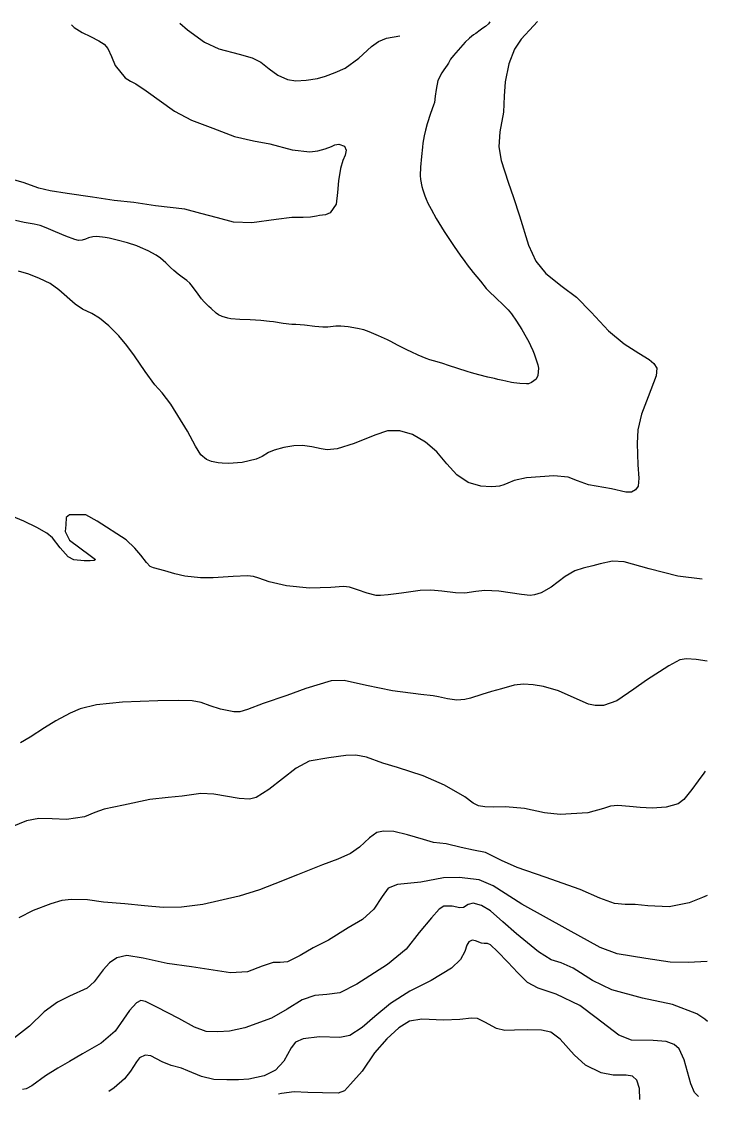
# Model space of a CAD drawing. Extents: x -717077 to -715000, y -984627 to -984000.
# Drawn here: x -715312.1 to -715000.4, y -984490.4 to -984000.3 of the extents above; entities that cross this region are included whole.
import ezdxf

# ---------------------------------------------------------------- set-up
doc = ezdxf.new("R2010")
doc.units = 0
doc.layers.add('contour_lines', color=1, linetype='CONTINUOUS')

msp = doc.modelspace()

# ---------------------------------------------------------------- linework, layer by layer
at = {"layer": 'contour_lines', "color": 1}
for p, q in [((-715099.278, -984000.466, 279), (-715099.96, -984001.297, 279)), ((-715077.66, -984000.279, 280), (-715079.383, -984002.174, 280)), ((-715289.38, -984001.835, 278), (-715288.137, -984002.911, 278)), ((-715288.137, -984002.911, 278), (-715284.475, -984005.278, 278)), ((-715284.475, -984005.278, 278), (-715280.757, -984007.096, 278)), ((-715240.126, -984000.959, 279), (-715236.604, -984004.079, 279)), ((-715236.604, -984004.079, 279), (-715228.951, -984009.581, 279)), ((-715105.733, -984005.647, 279), (-715106.723, -984006.363, 279)), ((-715103.666, -984004.254, 279), (-715105.733, -984005.647, 279)), ((-715102.438, -984003.307, 279), (-715103.666, -984004.254, 279)), ((-715101.333, -984002.472, 279), (-715102.438, -984003.307, 279)), ((-715099.96, -984001.297, 279), (-715101.333, -984002.472, 279)), ((-715079.383, -984002.174, 280), (-715085.026, -984008.323, 280)), ((-715280.757, -984007.096, 278), (-715276.958, -984008.995, 278)), ((-715276.958, -984008.995, 278), (-715274.465, -984010.592, 278)), ((-715274.465, -984010.592, 278), (-715272.844, -984012.537, 278)), ((-715228.951, -984009.581, 279), (-715222.505, -984012.607, 279)), ((-715153.038, -984011.656, 279), (-715149.941, -984009.304, 279)), ((-715149.941, -984009.304, 279), (-715146.261, -984007.907, 279)), ((-715146.261, -984007.907, 279), (-715140.173, -984006.701, 279)), ((-715110.477, -984009.644, 279), (-715115.752, -984015.666, 279)), ((-715108.589, -984007.782, 279), (-715110.477, -984009.644, 279)), ((-715106.723, -984006.363, 279), (-715108.589, -984007.782, 279)), ((-715085.026, -984008.323, 280), (-715088.069, -984012.789, 280)), ((-715272.844, -984012.537, 278), (-715271.232, -984016.161, 278)), ((-715222.505, -984012.607, 279), (-715213.168, -984015.073, 279)), ((-715213.168, -984015.073, 279), (-715207.235, -984016.719, 279)), ((-715158.754, -984016.952, 279), (-715153.038, -984011.656, 279)), ((-715088.069, -984012.789, 280), (-715090.632, -984019.46, 280)), ((-715271.232, -984016.161, 278), (-715269.514, -984020.332, 278)), ((-715269.514, -984020.332, 278), (-715264.982, -984025.802, 278)), ((-715207.235, -984016.719, 279), (-715203.406, -984018.714, 279)), ((-715203.406, -984018.714, 279), (-715199.546, -984021.703, 279)), ((-715165.03, -984021.473, 279), (-715158.754, -984016.952, 279)), ((-715118.691, -984020.169, 279), (-715120.129, -984022.23, 279)), ((-715118.085, -984019.168, 279), (-715118.691, -984020.169, 279)), ((-715117.102, -984017.369, 279), (-715118.085, -984019.168, 279)), ((-715115.752, -984015.666, 279), (-715117.102, -984017.369, 279)), ((-715090.632, -984019.46, 280), (-715092.36, -984027.628, 280)), ((-715199.546, -984021.703, 279), (-715195.675, -984024.586, 279)), ((-715195.675, -984024.586, 279), (-715191.18, -984026.573, 279)), ((-715177.625, -984026.096, 279), (-715173.992, -984025.116, 279)), ((-715173.992, -984025.116, 279), (-715169.543, -984023.454, 279)), ((-715169.543, -984023.454, 279), (-715165.03, -984021.473, 279)), ((-715121.125, -984023.65, 279), (-715122.998, -984027.12, 279)), ((-715120.129, -984022.23, 279), (-715121.125, -984023.65, 279)), ((-715264.982, -984025.802, 278), (-715262.53, -984027.447, 278)), ((-715262.53, -984027.447, 278), (-715260.208, -984028.536, 278)), ((-715260.208, -984028.536, 278), (-715255.39, -984031.802, 278)), ((-715191.18, -984026.573, 279), (-715187.492, -984027.272, 279)), ((-715187.492, -984027.272, 279), (-715182.678, -984027.003, 279)), ((-715182.678, -984027.003, 279), (-715177.625, -984026.096, 279)), ((-715122.998, -984027.12, 279), (-715123.737, -984031.123, 279)), ((-715092.36, -984027.628, 280), (-715092.722, -984034.182, 280)), ((-715255.39, -984031.802, 278), (-715242.562, -984041.013, 278)), ((-715124.06, -984034.265, 279), (-715124.492, -984037.024, 279)), ((-715123.737, -984031.123, 279), (-715124.06, -984034.265, 279)), ((-715092.722, -984034.182, 280), (-715093.026, -984041.439, 280)), ((-715124.871, -984038.288, 279), (-715126.256, -984042.112, 279)), ((-715124.492, -984037.024, 279), (-715124.871, -984038.288, 279)), ((-715242.562, -984041.013, 278), (-715234.856, -984045.098, 278)), ((-715126.256, -984042.112, 279), (-715127.787, -984046.745, 279)), ((-715093.026, -984041.439, 280), (-715094.701, -984050.413, 280)), ((-715234.856, -984045.098, 278), (-715225.127, -984048.743, 278)), ((-715225.127, -984048.743, 278), (-715215.27, -984052.549, 278)), ((-715128.583, -984049.617, 279), (-715129.13, -984052.258, 279)), ((-715127.787, -984046.745, 279), (-715128.583, -984049.617, 279)), ((-715215.27, -984052.549, 278), (-715206.706, -984054.516, 278)), ((-715206.706, -984054.516, 278), (-715199.3, -984055.93, 278)), ((-715129.13, -984052.258, 279), (-715129.69, -984055.531, 279)), ((-715094.701, -984050.413, 280), (-715095.242, -984057.244, 280)), ((-715199.3, -984055.93, 278), (-715189.084, -984058.648, 278)), ((-715189.084, -984058.648, 278), (-715181.085, -984059.508, 278)), ((-715181.085, -984059.508, 278), (-715177.455, -984059.127, 278)), ((-715177.455, -984059.127, 278), (-715174.064, -984058.128, 278)), ((-715174.064, -984058.128, 278), (-715171.276, -984057.121, 278)), ((-715171.276, -984057.121, 278), (-715169.667, -984056.397, 278)), ((-715169.667, -984056.397, 278), (-715167.956, -984056.09, 278)), ((-715167.956, -984056.09, 278), (-715165.317, -984056.887, 278)), ((-715165.317, -984056.887, 278), (-715164.592, -984058.814, 278)), ((-715164.592, -984058.814, 278), (-715165.055, -984061.044, 278)), ((-715129.942, -984057.396, 279), (-715130.358, -984061.647, 279)), ((-715129.69, -984055.531, 279), (-715129.942, -984057.396, 279)), ((-715095.242, -984057.244, 280), (-715094.124, -984063.424, 280)), ((-715166.091, -984063.499, 278), (-715167.213, -984067.076, 278)), ((-715165.055, -984061.044, 278), (-715166.091, -984063.499, 278)), ((-715130.358, -984061.647, 279), (-715130.778, -984066.495, 279)), ((-715094.124, -984063.424, 280), (-715091.009, -984073.306, 280)), ((-715167.213, -984067.076, 278), (-715168.011, -984072.759, 278)), ((-715130.778, -984066.495, 279), (-715130.985, -984070.354, 279)), ((-715311.398, -984073.434, 278), (-715317.302, -984071.726, 278)), ((-715304.25, -984076.01, 278), (-715311.398, -984073.434, 278)), ((-715168.011, -984072.759, 278), (-715168.479, -984078.053, 278)), ((-715130.985, -984070.354, 279), (-715130.838, -984072.152, 279)), ((-715130.838, -984072.152, 279), (-715130.239, -984075.241, 279)), ((-715091.009, -984073.306, 280), (-715088.566, -984080.327, 280)), ((-715299.136, -984077.207, 278), (-715304.25, -984076.01, 278)), ((-715291.386, -984078.447, 278), (-715299.136, -984077.207, 278)), ((-715279.872, -984080.182, 278), (-715291.386, -984078.447, 278)), ((-715168.479, -984078.053, 278), (-715169.164, -984083.335, 278)), ((-715130.239, -984075.241, 279), (-715129.813, -984076.792, 279)), ((-715129.813, -984076.792, 279), (-715128.885, -984079.464, 279)), ((-715269.946, -984081.7, 278), (-715279.872, -984080.182, 278)), ((-715261.096, -984082.51, 278), (-715269.946, -984081.7, 278)), ((-715251.139, -984084.103, 278), (-715261.096, -984082.51, 278)), ((-715237.837, -984085.541, 278), (-715251.139, -984084.103, 278)), ((-715169.164, -984083.335, 278), (-715171.893, -984087.286, 278)), ((-715128.885, -984079.464, 279), (-715128.262, -984081.089, 279)), ((-715128.262, -984081.089, 279), (-715127.485, -984082.84, 279)), ((-715127.485, -984082.84, 279), (-715126.006, -984085.654, 279)), ((-715088.566, -984080.327, 280), (-715085.857, -984088.558, 280)), ((-715230.637, -984087.507, 278), (-715237.837, -984085.541, 278)), ((-715223.006, -984089.597, 278), (-715230.637, -984087.507, 278)), ((-715178.047, -984088.819, 278), (-715180.729, -984089.298, 278)), ((-715176.767, -984088.525, 278), (-715178.047, -984088.819, 278)), ((-715173.934, -984088.181, 278), (-715176.767, -984088.525, 278)), ((-715171.893, -984087.286, 278), (-715173.934, -984088.181, 278)), ((-715126.006, -984085.654, 279), (-715123.615, -984089.856, 279)), ((-715085.857, -984088.558, 280), (-715081.743, -984101.959, 280)), ((-715310.849, -984091.594, 279), (-715314.835, -984090.801, 279)), ((-715306.339, -984092.47, 279), (-715310.849, -984091.594, 279)), ((-715303.588, -984093.067, 279), (-715306.339, -984092.47, 279)), ((-715300.954, -984094.052, 279), (-715303.588, -984093.067, 279)), ((-715215.77, -984091.477, 278), (-715223.006, -984089.597, 278)), ((-715207.476, -984091.838, 278), (-715215.77, -984091.477, 278)), ((-715196.398, -984090.213, 278), (-715207.476, -984091.838, 278)), ((-715189.314, -984089.389, 278), (-715196.398, -984090.213, 278)), ((-715184.052, -984089.409, 278), (-715189.314, -984089.389, 278)), ((-715180.729, -984089.298, 278), (-715184.052, -984089.409, 278)), ((-715123.615, -984089.856, 279), (-715121.292, -984093.795, 279)), ((-715121.292, -984093.795, 279), (-715120.068, -984095.762, 279)), ((-715296.633, -984095.848, 279), (-715300.954, -984094.052, 279)), ((-715291.944, -984097.819, 279), (-715296.633, -984095.848, 279)), ((-715287.825, -984099.353, 279), (-715291.944, -984097.819, 279)), ((-715281.642, -984098.648, 279), (-715283.006, -984099.222, 279)), ((-715279.73, -984098.107, 279), (-715281.642, -984098.648, 279)), ((-715277.839, -984098.068, 279), (-715279.73, -984098.107, 279)), ((-715274.106, -984098.473, 279), (-715277.839, -984098.068, 279)), ((-715272.199, -984098.753, 279), (-715274.106, -984098.473, 279)), ((-715268.596, -984099.609, 279), (-715272.199, -984098.753, 279)), ((-715120.068, -984095.762, 279), (-715118.27, -984098.498, 279)), ((-715118.27, -984098.498, 279), (-715115.538, -984102.505, 279)), ((-715286.248, -984099.761, 279), (-715287.825, -984099.353, 279)), ((-715284.555, -984099.708, 279), (-715286.248, -984099.761, 279)), ((-715283.006, -984099.222, 279), (-715284.555, -984099.708, 279)), ((-715263.871, -984100.968, 279), (-715268.596, -984099.609, 279)), ((-715259.711, -984102.315, 279), (-715263.871, -984100.968, 279)), ((-715257.959, -984102.983, 279), (-715259.711, -984102.315, 279)), ((-715254.614, -984104.543, 279), (-715257.959, -984102.983, 279)), ((-715115.538, -984102.505, 279), (-715112.758, -984106.528, 279)), ((-715081.743, -984101.959, 280), (-715078.44, -984109.192, 280)), ((-715250.864, -984106.518, 279), (-715254.614, -984104.543, 279)), ((-715248.89, -984107.817, 279), (-715250.864, -984106.518, 279)), ((-715246.572, -984109.952, 279), (-715248.89, -984107.817, 279)), ((-715112.758, -984106.528, 279), (-715110.709, -984109.439, 279)), ((-715244.442, -984112.107, 279), (-715246.572, -984109.952, 279)), ((-715242.921, -984113.53, 279), (-715244.442, -984112.107, 279)), ((-715240.937, -984115.166, 279), (-715242.921, -984113.53, 279)), ((-715110.709, -984109.439, 279), (-715109.589, -984110.912, 279)), ((-715109.589, -984110.912, 279), (-715106.87, -984114.323, 279)), ((-715078.44, -984109.192, 280), (-715073.783, -984114.783, 280)), ((-715308.811, -984115.119, 280), (-715313.499, -984113.764, 280)), ((-715303.953, -984117.085, 280), (-715308.811, -984115.119, 280)), ((-715299.083, -984119.434, 280), (-715303.953, -984117.085, 280)), ((-715239.135, -984116.493, 279), (-715240.937, -984115.166, 279)), ((-715236.956, -984118.083, 279), (-715239.135, -984116.493, 279)), ((-715235.645, -984119.177, 279), (-715236.956, -984118.083, 279)), ((-715106.87, -984114.323, 279), (-715103.606, -984118.336, 279)), ((-715103.606, -984118.336, 279), (-715100.918, -984121.614, 279)), ((-715073.783, -984114.783, 280), (-715066.412, -984120.686, 280)), ((-715295.116, -984122.247, 280), (-715299.083, -984119.434, 280)), ((-715287.676, -984128.862, 280), (-715295.116, -984122.247, 280)), ((-715234.987, -984119.932, 279), (-715235.645, -984119.177, 279)), ((-715232.961, -984122.555, 279), (-715234.987, -984119.932, 279)), ((-715231.815, -984124.178, 279), (-715232.961, -984122.555, 279)), ((-715100.918, -984121.614, 279), (-715099.707, -984122.94, 279)), ((-715099.707, -984122.94, 279), (-715096.489, -984126.078, 279)), ((-715066.412, -984120.686, 280), (-715059.97, -984125.646, 280)), ((-715230.243, -984126.385, 279), (-715231.815, -984124.178, 279)), ((-715229.085, -984127.77, 279), (-715230.243, -984126.385, 279)), ((-715226.996, -984129.835, 279), (-715229.085, -984127.77, 279)), ((-715096.489, -984126.078, 279), (-715093.218, -984129.14, 279)), ((-715059.97, -984125.646, 280), (-715053.242, -984132.481, 280)), ((-715284.42, -984131.099, 280), (-715287.676, -984128.862, 280)), ((-715280.139, -984133.093, 280), (-715284.42, -984131.099, 280)), ((-715276.645, -984135.208, 280), (-715280.139, -984133.093, 280)), ((-715225.942, -984130.806, 279), (-715226.996, -984129.835, 279)), ((-715223.633, -984132.861, 279), (-715225.942, -984130.806, 279)), ((-715222.644, -984133.611, 279), (-715223.633, -984132.861, 279)), ((-715093.218, -984129.14, 279), (-715090.943, -984131.389, 279)), ((-715090.943, -984131.389, 279), (-715089.51, -984133.15, 279)), ((-715053.242, -984132.481, 280), (-715045.326, -984140.892, 280)), ((-715272.474, -984138.581, 280), (-715276.645, -984135.208, 280)), ((-715220.942, -984134.428, 279), (-715222.644, -984133.611, 279)), ((-715218.319, -984135.206, 279), (-715220.942, -984134.428, 279)), ((-715217.054, -984135.42, 279), (-715218.319, -984135.206, 279)), ((-715212.949, -984135.762, 279), (-715217.054, -984135.42, 279)), ((-715208.178, -984135.979, 279), (-715212.949, -984135.762, 279)), ((-715203.324, -984136.22, 279), (-715208.178, -984135.979, 279)), ((-715199.46, -984136.594, 279), (-715203.324, -984136.22, 279)), ((-715197.558, -984136.872, 279), (-715199.46, -984136.594, 279)), ((-715193.138, -984137.539, 279), (-715197.558, -984136.872, 279)), ((-715189.213, -984137.96, 279), (-715193.138, -984137.539, 279)), ((-715187.502, -984138.065, 279), (-715189.213, -984137.96, 279)), ((-715089.51, -984133.15, 279), (-715087.177, -984136.531, 279)), ((-715087.177, -984136.531, 279), (-715084.8, -984140.336, 279)), ((-715267.833, -984143.144, 280), (-715272.474, -984138.581, 280)), ((-715183.445, -984138.331, 279), (-715187.502, -984138.065, 279)), ((-715178.754, -984138.902, 279), (-715183.445, -984138.331, 279)), ((-715175.122, -984139.248, 279), (-715178.754, -984138.902, 279)), ((-715172.923, -984139.185, 279), (-715175.122, -984139.248, 279)), ((-715169.252, -984138.838, 279), (-715172.923, -984139.185, 279)), ((-715166.995, -984138.76, 279), (-715169.252, -984138.838, 279)), ((-715163.632, -984139.1, 279), (-715166.995, -984138.76, 279)), ((-715159.381, -984139.85, 279), (-715163.632, -984139.1, 279)), ((-715156.473, -984140.526, 279), (-715159.381, -984139.85, 279)), ((-715154.068, -984141.357, 279), (-715156.473, -984140.526, 279)), ((-715149.83, -984143.124, 279), (-715154.068, -984141.357, 279)), ((-715084.8, -984140.336, 279), (-715082.793, -984143.854, 279)), ((-715045.326, -984140.892, 280), (-715038.239, -984146.779, 280)), ((-715264.17, -984147.603, 280), (-715267.833, -984143.144, 280)), ((-715260.777, -984152.293, 280), (-715264.17, -984147.603, 280)), ((-715145.839, -984144.953, 279), (-715149.83, -984143.124, 279)), ((-715144.321, -984145.726, 279), (-715145.839, -984144.953, 279)), ((-715141.233, -984147.409, 279), (-715144.321, -984145.726, 279)), ((-715139.063, -984148.564, 279), (-715141.233, -984147.409, 279)), ((-715082.793, -984143.854, 279), (-715081.648, -984145.953, 279)), ((-715081.648, -984145.953, 279), (-715080.835, -984147.593, 279)), ((-715080.835, -984147.593, 279), (-715079.708, -984149.911, 279)), ((-715038.239, -984146.779, 280), (-715031.65, -984151.092, 280)), ((-715255.947, -984159.437, 280), (-715260.777, -984152.293, 280)), ((-715136.74, -984149.722, 279), (-715139.063, -984148.564, 279)), ((-715135.107, -984150.49, 279), (-715136.74, -984149.722, 279)), ((-715131.886, -984151.942, 279), (-715135.107, -984150.49, 279)), ((-715128.188, -984153.515, 279), (-715131.886, -984151.942, 279)), ((-715079.708, -984149.911, 279), (-715079.131, -984151.338, 279)), ((-715079.131, -984151.338, 279), (-715078.325, -984153.576, 279)), ((-715031.65, -984151.092, 280), (-715026.96, -984153.944, 280)), ((-715126.497, -984154.116, 279), (-715128.188, -984153.515, 279)), ((-715123.278, -984155.037, 279), (-715126.497, -984154.116, 279)), ((-715120.609, -984155.805, 279), (-715123.278, -984155.037, 279)), ((-715118.039, -984156.627, 279), (-715120.609, -984155.805, 279)), ((-715113.799, -984158.046, 279), (-715118.039, -984156.627, 279)), ((-715078.325, -984153.576, 279), (-715077.458, -984156.35, 279)), ((-715077.458, -984156.35, 279), (-715077.224, -984157.892, 279)), ((-715026.96, -984153.944, 280), (-715024.73, -984155.717, 280)), ((-715024.73, -984155.717, 280), (-715023.382, -984157.891, 280)), ((-715251.467, -984165.448, 280), (-715255.947, -984159.437, 280)), ((-715109.667, -984159.391, 279), (-715113.799, -984158.046, 279)), ((-715107.628, -984160.011, 279), (-715109.667, -984159.391, 279)), ((-715104.367, -984160.879, 279), (-715107.628, -984160.011, 279)), ((-715100.202, -984161.913, 279), (-715104.367, -984160.879, 279)), ((-715097.171, -984162.652, 279), (-715100.202, -984161.913, 279)), ((-715077.486, -984161.161, 279), (-715078.277, -984162.861, 279)), ((-715077.224, -984157.892, 279), (-715077.486, -984161.161, 279)), ((-715023.682, -984161.425, 280), (-715027.367, -984170.953, 280)), ((-715023.382, -984157.891, 280), (-715023.682, -984161.425, 280)), ((-715248.204, -984169.124, 280), (-715251.467, -984165.448, 280)), ((-715095.649, -984163.007, 279), (-715097.171, -984162.652, 279)), ((-715093.374, -984163.538, 279), (-715095.649, -984163.007, 279)), ((-715092.033, -984163.86, 279), (-715093.374, -984163.538, 279)), ((-715089.479, -984164.39, 279), (-715092.033, -984163.86, 279)), ((-715088.406, -984164.582, 279), (-715089.479, -984164.39, 279)), ((-715085.66, -984164.894, 279), (-715088.406, -984164.582, 279)), ((-715082.678, -984165.061, 279), (-715085.66, -984164.894, 279)), ((-715081.784, -984165.02, 279), (-715082.678, -984165.061, 279)), ((-715080.303, -984164.444, 279), (-715081.784, -984165.02, 279)), ((-715078.277, -984162.861, 279), (-715080.303, -984164.444, 279)), ((-715244.287, -984174.31, 280), (-715248.204, -984169.124, 280)), ((-715027.367, -984170.953, 280), (-715030.353, -984178.878, 280)), ((-715236.733, -984186.591, 280), (-715244.287, -984174.31, 280)), ((-715030.353, -984178.878, 280), (-715032.078, -984185.952, 280)), ((-715233.075, -984193.389, 280), (-715236.733, -984186.591, 280)), ((-715145.806, -984186.42, 280), (-715151.602, -984188.285, 280)), ((-715140.121, -984186.436, 280), (-715145.806, -984186.42, 280)), ((-715134.398, -984188.122, 280), (-715140.121, -984186.436, 280)), ((-715032.078, -984185.952, 280), (-715032.305, -984192.098, 280)), ((-715151.602, -984188.285, 280), (-715160.931, -984192.069, 280)), ((-715128.459, -984191.475, 280), (-715134.398, -984188.122, 280)), ((-715123.426, -984195.936, 280), (-715128.459, -984191.475, 280)), ((-715230.67, -984197.255, 280), (-715233.075, -984193.389, 280)), ((-715199.832, -984196.268, 280), (-715202.71, -984198.029, 280)), ((-715197.366, -984195.117, 280), (-715199.832, -984196.268, 280)), ((-715192.96, -984193.897, 280), (-715197.366, -984195.117, 280)), ((-715188.324, -984193.182, 280), (-715192.96, -984193.897, 280)), ((-715184.394, -984193.088, 280), (-715188.324, -984193.182, 280)), ((-715180.239, -984193.585, 280), (-715184.394, -984193.088, 280)), ((-715176.008, -984194.515, 280), (-715180.239, -984193.585, 280)), ((-715173.202, -984194.948, 280), (-715176.008, -984194.515, 280)), ((-715168.61, -984194.497, 280), (-715173.202, -984194.948, 280)), ((-715160.931, -984192.069, 280), (-715168.61, -984194.497, 280)), ((-715118.762, -984201.407, 280), (-715123.426, -984195.936, 280)), ((-715032.305, -984192.098, 280), (-715031.982, -984201.866, 280)), ((-715228.112, -984199.448, 280), (-715230.67, -984197.255, 280)), ((-715225.764, -984200.359, 280), (-715228.112, -984199.448, 280)), ((-715222.666, -984200.875, 280), (-715225.764, -984200.359, 280)), ((-715220.858, -984201.111, 280), (-715222.666, -984200.875, 280)), ((-715218.099, -984201.218, 280), (-715220.858, -984201.111, 280)), ((-715211.87, -984200.768, 280), (-715218.099, -984201.218, 280)), ((-715205.407, -984199.196, 280), (-715211.87, -984200.768, 280)), ((-715202.71, -984198.029, 280), (-715205.407, -984199.196, 280)), ((-715114.354, -984206.37, 280), (-715118.762, -984201.407, 280)), ((-715109.11, -984209.866, 280), (-715114.354, -984206.37, 280)), ((-715031.982, -984201.866, 280), (-715031.62, -984207.906, 280)), ((-715103.368, -984211.519, 280), (-715109.11, -984209.866, 280)), ((-715098.699, -984211.808, 280), (-715103.368, -984211.519, 280)), ((-715094.857, -984211.532, 280), (-715096.582, -984211.744, 280)), ((-715092.917, -984211.013, 280), (-715094.857, -984211.532, 280)), ((-715091.17, -984210.194, 280), (-715092.917, -984211.013, 280)), ((-715088.296, -984209.014, 280), (-715091.17, -984210.194, 280)), ((-715082.706, -984207.742, 280), (-715088.296, -984209.014, 280)), ((-715070.281, -984206.828, 280), (-715082.706, -984207.742, 280)), ((-715063.71, -984207.509, 280), (-715070.281, -984206.828, 280)), ((-715059.405, -984209.186, 280), (-715063.71, -984207.509, 280)), ((-715054.421, -984210.863, 280), (-715059.405, -984209.186, 280)), ((-715044.062, -984212.78, 280), (-715054.421, -984210.863, 280)), ((-715031.967, -984211.471, 280), (-715033.058, -984213.287, 280)), ((-715031.62, -984207.906, 280), (-715031.967, -984211.471, 280)), ((-715096.582, -984211.744, 280), (-715098.699, -984211.808, 280)), ((-715037.54, -984214.238, 280), (-715044.062, -984212.78, 280)), ((-715034.987, -984214.275, 280), (-715037.54, -984214.238, 280)), ((-715033.058, -984213.287, 280), (-715034.987, -984214.275, 280)), ((-715311.101, -984227.405, 281), (-715318.271, -984224.427, 281)), ((-715291.736, -984225.846, 281), (-715291.935, -984229.157, 281)), ((-715290.211, -984224.596, 281), (-715291.736, -984225.846, 281)), ((-715282.89, -984224.583, 281), (-715290.211, -984224.596, 281)), ((-715277.762, -984227.507, 281), (-715282.89, -984224.583, 281)), ((-715305.155, -984230.287, 281), (-715311.101, -984227.405, 281)), ((-715300.604, -984232.88, 281), (-715305.155, -984230.287, 281)), ((-715291.935, -984229.157, 281), (-715292.202, -984232.205, 281)), ((-715264.502, -984235.92, 281), (-715277.762, -984227.507, 281)), ((-715298.003, -984235.061, 281), (-715300.604, -984232.88, 281)), ((-715294.492, -984239.596, 281), (-715298.003, -984235.061, 281)), ((-715292.202, -984232.205, 281), (-715290.242, -984236.043, 281)), ((-715290.242, -984236.043, 281), (-715280.971, -984243.093, 281)), ((-715260.648, -984239.687, 281), (-715264.502, -984235.92, 281)), ((-715290.941, -984243.642, 281), (-715294.492, -984239.596, 281)), ((-715257.93, -984242.993, 281), (-715260.648, -984239.687, 281)), ((-715288.31, -984244.968, 281), (-715290.941, -984243.642, 281)), ((-715283.627, -984245.537, 281), (-715288.31, -984244.968, 281)), ((-715280.909, -984245.508, 281), (-715283.627, -984245.537, 281)), ((-715280.971, -984243.093, 281), (-715278.506, -984244.949, 281)), ((-715279.055, -984245.293, 281), (-715280.909, -984245.508, 281)), ((-715278.506, -984244.949, 281), (-715279.055, -984245.293, 281)), ((-715255.253, -984246.251, 281), (-715257.93, -984242.993, 281)), ((-715043.602, -984245.689, 281), (-715049.115, -984246.917, 281)), ((-715038.331, -984245.974, 281), (-715043.602, -984245.689, 281)), ((-715253.65, -984248.026, 281), (-715255.253, -984246.251, 281)), ((-715252.073, -984248.685, 281), (-715253.65, -984248.026, 281)), ((-715247.035, -984250.028, 281), (-715252.073, -984248.685, 281)), ((-715242.409, -984251.422, 281), (-715247.035, -984250.028, 281)), ((-715060.689, -984250.042, 281), (-715065.07, -984252.667, 281)), ((-715056.932, -984248.767, 281), (-715060.689, -984250.042, 281)), ((-715052.483, -984247.787, 281), (-715056.932, -984248.767, 281)), ((-715049.115, -984246.917, 281), (-715052.483, -984247.787, 281)), ((-715026.876, -984249.197, 281), (-715038.331, -984245.974, 281)), ((-715013.919, -984252.479, 281), (-715026.876, -984249.197, 281)), ((-715237.852, -984252.492, 281), (-715242.409, -984251.422, 281)), ((-715230.81, -984253.222, 281), (-715237.852, -984252.492, 281)), ((-715224.956, -984253.161, 281), (-715230.81, -984253.222, 281)), ((-715215.922, -984252.567, 281), (-715224.956, -984253.161, 281)), ((-715209.434, -984252.348, 281), (-715215.922, -984252.567, 281)), ((-715206.747, -984252.573, 281), (-715209.434, -984252.348, 281)), ((-715204.256, -984253.372, 281), (-715206.747, -984252.573, 281)), ((-715199.543, -984255.033, 281), (-715204.256, -984253.372, 281)), ((-715191.637, -984256.842, 281), (-715199.543, -984255.033, 281)), ((-715065.07, -984252.667, 281), (-715071.38, -984257.45, 281)), ((-715002.888, -984253.858, 281), (-715013.919, -984252.479, 281)), ((-715181.28, -984257.906, 281), (-715191.637, -984256.842, 281)), ((-715171.578, -984257.597, 281), (-715181.28, -984257.906, 281)), ((-715165.817, -984257.191, 281), (-715171.578, -984257.597, 281)), ((-715163.11, -984257.498, 281), (-715165.817, -984257.191, 281)), ((-715159.475, -984258.734, 281), (-715163.11, -984257.498, 281)), ((-715155.024, -984260.264, 281), (-715159.475, -984258.734, 281)), ((-715150.967, -984261.186, 281), (-715155.024, -984260.264, 281)), ((-715139.37, -984260.198, 281), (-715145.464, -984260.943, 281)), ((-715130.972, -984258.987, 281), (-715139.37, -984260.198, 281)), ((-715126.082, -984258.771, 281), (-715130.972, -984258.987, 281)), ((-715121.107, -984259.293, 281), (-715126.082, -984258.771, 281)), ((-715114.881, -984260.078, 281), (-715121.107, -984259.293, 281)), ((-715110.674, -984260.209, 281), (-715114.881, -984260.078, 281)), ((-715105.587, -984259.399, 281), (-715110.674, -984260.209, 281)), ((-715101.595, -984258.932, 281), (-715105.587, -984259.399, 281)), ((-715095.258, -984259.305, 281), (-715101.595, -984258.932, 281)), ((-715084.945, -984260.832, 281), (-715095.258, -984259.305, 281)), ((-715075.921, -984260.034, 281), (-715079.071, -984261.028, 281)), ((-715071.38, -984257.45, 281), (-715075.921, -984260.034, 281)), ((-715148.972, -984261.272, 281), (-715150.967, -984261.186, 281)), ((-715145.464, -984260.943, 281), (-715148.972, -984261.272, 281)), ((-715080.937, -984261.271, 281), (-715084.945, -984260.832, 281)), ((-715079.071, -984261.028, 281), (-715080.937, -984261.271, 281)), ((-715017.901, -984293.197, 282), (-715028.101, -984299.713, 282)), ((-715012.894, -984290.546, 282), (-715017.901, -984293.197, 282)), ((-715009.877, -984289.994, 282), (-715012.894, -984290.546, 282)), ((-715005.483, -984290.294, 282), (-715009.877, -984289.994, 282)), ((-715000.507, -984291.095, 282), (-715005.483, -984290.294, 282)), ((-715028.101, -984299.713, 282), (-715033.905, -984303.819, 282)), ((-715182.86, -984303.501, 282), (-715191.484, -984306.738, 282)), ((-715171.433, -984300.024, 282), (-715182.86, -984303.501, 282)), ((-715165.485, -984299.847, 282), (-715171.433, -984300.024, 282)), ((-715155.272, -984302.173, 282), (-715165.485, -984299.847, 282)), ((-715143.591, -984304.568, 282), (-715155.272, -984302.173, 282)), ((-715130.72, -984306.277, 282), (-715143.591, -984304.568, 282)), ((-715093.932, -984303.715, 282), (-715098.513, -984304.948, 282)), ((-715088.295, -984302.052, 282), (-715093.932, -984303.715, 282)), ((-715084.044, -984301.569, 282), (-715088.295, -984302.052, 282)), ((-715079.648, -984301.928, 282), (-715084.044, -984301.569, 282)), ((-715074.962, -984302.607, 282), (-715079.648, -984301.928, 282)), ((-715068.128, -984304.635, 282), (-715074.962, -984302.607, 282)), ((-715059.652, -984308.472, 282), (-715068.128, -984304.635, 282)), ((-715033.905, -984303.819, 282), (-715041.666, -984309.207, 282)), ((-715250.151, -984309.153, 282), (-715266.144, -984309.82, 282)), ((-715240.677, -984309.049, 282), (-715250.151, -984309.153, 282)), ((-715234.623, -984309.221, 282), (-715240.677, -984309.049, 282)), ((-715230.452, -984309.943, 282), (-715234.623, -984309.221, 282)), ((-715191.484, -984306.738, 282), (-715202.222, -984310.304, 282)), ((-715125.024, -984306.854, 282), (-715130.72, -984306.277, 282)), ((-715122.68, -984307.314, 282), (-715125.024, -984306.854, 282)), ((-715118.46, -984308.318, 282), (-715122.68, -984307.314, 282)), ((-715114.279, -984308.788, 282), (-715118.46, -984308.318, 282)), ((-715110.607, -984308.576, 282), (-715114.279, -984308.788, 282)), ((-715108.04, -984307.935, 282), (-715110.607, -984308.576, 282)), ((-715102.873, -984306.283, 282), (-715108.04, -984307.935, 282)), ((-715098.513, -984304.948, 282), (-715102.873, -984306.283, 282)), ((-715054.504, -984310.65, 282), (-715059.652, -984308.472, 282)), ((-715041.666, -984309.207, 282), (-715047.67, -984311.224, 282)), ((-715285.431, -984312.803, 282), (-715290.008, -984314.717, 282)), ((-715278, -984311.012, 282), (-715285.431, -984312.803, 282)), ((-715266.144, -984309.82, 282), (-715278, -984311.012, 282)), ((-715226.362, -984311.405, 282), (-715230.452, -984309.943, 282)), ((-715221.716, -984312.929, 282), (-715226.362, -984311.405, 282)), ((-715215.586, -984314.214, 282), (-715221.716, -984312.929, 282)), ((-715212.911, -984314.226, 282), (-715215.586, -984314.214, 282)), ((-715209.445, -984313.059, 282), (-715212.911, -984314.226, 282)), ((-715202.222, -984310.304, 282), (-715209.445, -984313.059, 282)), ((-715051.403, -984311.352, 282), (-715054.504, -984310.65, 282)), ((-715047.67, -984311.224, 282), (-715051.403, -984311.352, 282)), ((-715296.422, -984318.272, 282), (-715301.644, -984321.476, 282)), ((-715290.008, -984314.717, 282), (-715296.422, -984318.272, 282)), ((-715301.644, -984321.476, 282), (-715308.193, -984325.712, 282)), ((-715308.193, -984325.712, 282), (-715312.502, -984328.237, 282)), ((-715164.655, -984333.969, 283), (-715172.412, -984335.063, 283)), ((-715160.112, -984333.829, 283), (-715164.655, -984333.969, 283)), ((-715155.268, -984334.831, 283), (-715160.112, -984333.829, 283)), ((-715181.441, -984336.577, 283), (-715187.33, -984339.766, 283)), ((-715172.412, -984335.063, 283), (-715181.441, -984336.577, 283)), ((-715147.864, -984337.514, 283), (-715155.268, -984334.831, 283)), ((-715141.198, -984339.506, 283), (-715147.864, -984337.514, 283)), ((-715187.33, -984339.766, 283), (-715199.777, -984349.527, 283)), ((-715129.546, -984343.329, 283), (-715141.198, -984339.506, 283)), ((-715119.91, -984347.45, 283), (-715129.546, -984343.329, 283)), ((-715002.108, -984341.995, 283), (-715004.696, -984345.588, 283)), ((-715001.462, -984341.141, 283), (-715002.108, -984341.995, 283)), ((-715110.672, -984352.87, 283), (-715119.91, -984347.45, 283)), ((-715004.696, -984345.588, 283), (-715007.52, -984349.449, 283)), ((-715245.419, -984353.189, 283), (-715253.845, -984354.092, 283)), ((-715239.117, -984352.444, 283), (-715245.419, -984353.189, 283)), ((-715230.604, -984351.305, 283), (-715239.117, -984352.444, 283)), ((-715224.779, -984351.602, 283), (-715230.604, -984351.305, 283)), ((-715213.2, -984353.547, 283), (-715224.779, -984351.602, 283)), ((-715208.503, -984353.931, 283), (-715213.2, -984353.547, 283)), ((-715205.403, -984353.13, 283), (-715208.503, -984353.931, 283)), ((-715199.777, -984349.527, 283), (-715205.403, -984353.13, 283)), ((-715106.897, -984355.672, 283), (-715110.672, -984352.87, 283)), ((-715007.52, -984349.449, 283), (-715011.133, -984354.045, 283)), ((-715274.496, -984358.402, 283), (-715278.805, -984359.938, 283)), ((-715265.795, -984356.538, 283), (-715274.496, -984358.402, 283)), ((-715253.845, -984354.092, 283), (-715265.795, -984356.538, 283)), ((-715104.487, -984356.956, 283), (-715106.897, -984355.672, 283)), ((-715101.577, -984357.401, 283), (-715104.487, -984356.956, 283)), ((-715097.83, -984357.518, 283), (-715101.577, -984357.401, 283)), ((-715092.12, -984357.388, 283), (-715097.83, -984357.518, 283)), ((-715083.552, -984358.056, 283), (-715092.12, -984357.388, 283)), ((-715074.487, -984360.065, 283), (-715083.552, -984358.056, 283)), ((-715047.628, -984358.084, 283), (-715054.841, -984360.041, 283)), ((-715044.53, -984357.097, 283), (-715047.628, -984358.084, 283)), ((-715041.163, -984356.82, 283), (-715044.53, -984357.097, 283)), ((-715035.863, -984357.21, 283), (-715041.163, -984356.82, 283)), ((-715031.001, -984357.625, 283), (-715035.863, -984357.21, 283)), ((-715025.527, -984357.913, 283), (-715031.001, -984357.625, 283)), ((-715019.143, -984357.518, 283), (-715025.527, -984357.913, 283)), ((-715013.793, -984355.989, 283), (-715019.143, -984357.518, 283)), ((-715011.133, -984354.045, 283), (-715013.793, -984355.989, 283)), ((-715304.203, -984362.628, 283), (-715309.821, -984363.751, 283)), ((-715298.088, -984362.836, 283), (-715304.203, -984362.628, 283)), ((-715291.607, -984363.045, 283), (-715298.088, -984362.836, 283)), ((-715283.504, -984361.89, 283), (-715291.607, -984363.045, 283)), ((-715278.805, -984359.938, 283), (-715283.504, -984361.89, 283)), ((-715067.293, -984360.901, 283), (-715074.487, -984360.065, 283)), ((-715054.841, -984360.041, 283), (-715067.293, -984360.901, 283)), ((-715309.821, -984363.751, 283), (-715320.529, -984368.17, 283)), ((-715147.628, -984368.39, 284), (-715150.613, -984369.09, 284)), ((-715142.921, -984368.638, 284), (-715147.628, -984368.39, 284)), ((-715153.951, -984371.394, 284), (-715158.52, -984375.735, 284)), ((-715150.613, -984369.09, 284), (-715153.951, -984371.394, 284)), ((-715136.706, -984370.038, 284), (-715142.921, -984368.638, 284)), ((-715129.389, -984372.176, 284), (-715136.706, -984370.038, 284)), ((-715124.868, -984373.541, 284), (-715129.389, -984372.176, 284)), ((-715158.52, -984375.735, 284), (-715162.535, -984378.578, 284)), ((-715119.195, -984374.136, 284), (-715124.868, -984373.541, 284)), ((-715112.331, -984375.812, 284), (-715119.195, -984374.136, 284)), ((-715106.722, -984377.085, 284), (-715112.331, -984375.812, 284)), ((-715101.231, -984378.128, 284), (-715106.722, -984377.085, 284)), ((-715094.054, -984381.691, 284), (-715101.231, -984378.128, 284)), ((-715168.339, -984381.157, 284), (-715175.367, -984383.717, 284)), ((-715162.535, -984378.578, 284), (-715168.339, -984381.157, 284)), ((-715086.912, -984384.985, 284), (-715094.054, -984381.691, 284)), ((-715175.367, -984383.717, 284), (-715186.752, -984388.258, 284)), ((-715074.191, -984389.267, 284), (-715086.912, -984384.985, 284)), ((-715196.953, -984392.438, 284), (-715204, -984395.05, 284)), ((-715186.752, -984388.258, 284), (-715196.953, -984392.438, 284)), ((-715141.206, -984392.673, 285), (-715145.426, -984394.314, 285)), ((-715130.627, -984391.585, 285), (-715141.206, -984392.673, 285)), ((-715120.285, -984389.694, 285), (-715130.627, -984391.585, 285)), ((-715113.271, -984389.441, 285), (-715120.285, -984389.694, 285)), ((-715104.186, -984390.608, 285), (-715113.271, -984389.441, 285)), ((-715097.789, -984393.285, 285), (-715104.186, -984390.608, 285)), ((-715058.266, -984394.947, 284), (-715074.191, -984389.267, 284)), ((-715204, -984395.05, 284), (-715213.133, -984397.912, 284)), ((-715145.426, -984394.314, 285), (-715148.244, -984398.16, 285)), ((-715084.712, -984401.685, 285), (-715097.789, -984393.285, 285)), ((-715049.326, -984398.895, 284), (-715058.266, -984394.947, 284)), ((-715000.502, -984397.673, 284), (-715002.694, -984398.621, 284)), ((-715298.707, -984401.398, 284), (-715306.818, -984404.514, 284)), ((-715293.788, -984399.902, 284), (-715298.707, -984401.398, 284)), ((-715289.368, -984399.481, 284), (-715293.788, -984399.902, 284)), ((-715282.132, -984399.712, 284), (-715289.368, -984399.481, 284)), ((-715274.8, -984400.653, 284), (-715282.132, -984399.712, 284)), ((-715265.174, -984401.399, 284), (-715274.8, -984400.653, 284)), ((-715256.138, -984402.3, 284), (-715265.174, -984401.399, 284)), ((-715247.771, -984403.148, 284), (-715256.138, -984402.3, 284)), ((-715229.636, -984401.716, 284), (-715239.351, -984402.914, 284)), ((-715213.133, -984397.912, 284), (-715229.636, -984401.716, 284)), ((-715148.244, -984398.16, 285), (-715152, -984403.898, 285)), ((-715120.203, -984402.548, 286), (-715122.391, -984403.83, 286)), ((-715116.336, -984402.523, 286), (-715120.203, -984402.548, 286)), ((-715112.997, -984403.266, 286), (-715116.336, -984402.523, 286)), ((-715109.193, -984401.784, 286), (-715111.294, -984403.109, 286)), ((-715106.816, -984401.116, 286), (-715109.193, -984401.784, 286)), ((-715103.076, -984402.284, 286), (-715106.816, -984401.116, 286)), ((-715098.995, -984404.708, 286), (-715103.076, -984402.284, 286)), ((-715063.722, -984413.282, 285), (-715084.712, -984401.685, 285)), ((-715042.602, -984401.308, 284), (-715049.326, -984398.895, 284)), ((-715037.862, -984401.714, 284), (-715042.602, -984401.308, 284)), ((-715033.325, -984401.704, 284), (-715037.862, -984401.714, 284)), ((-715027.546, -984402.325, 284), (-715033.325, -984401.704, 284)), ((-715017.753, -984402.769, 284), (-715027.546, -984402.325, 284)), ((-715008.752, -984400.951, 284), (-715017.753, -984402.769, 284)), ((-715002.694, -984398.621, 284), (-715008.752, -984400.951, 284)), ((-715306.818, -984404.514, 284), (-715313.373, -984407.777, 284)), ((-715239.351, -984402.914, 284), (-715247.771, -984403.148, 284)), ((-715152, -984403.898, 285), (-715157.208, -984408.61, 285)), ((-715122.391, -984403.83, 286), (-715125.765, -984407.833, 286)), ((-715111.294, -984403.109, 286), (-715112.997, -984403.266, 286)), ((-715093.449, -984409.587, 286), (-715098.995, -984404.708, 286)), ((-715163.634, -984412.442, 285), (-715172.536, -984417.933, 285)), ((-715157.208, -984408.61, 285), (-715163.634, -984412.442, 285)), ((-715125.765, -984407.833, 286), (-715131.48, -984414.557, 286)), ((-715087.116, -984415.038, 286), (-715093.449, -984409.587, 286)), ((-715131.48, -984414.557, 286), (-715137.258, -984422.148, 286)), ((-715077.258, -984423.32, 286), (-715087.116, -984415.038, 286)), ((-715049.099, -984421.345, 285), (-715063.722, -984413.282, 285)), ((-715179.639, -984421.533, 285), (-715185.427, -984424.951, 285)), ((-715172.536, -984417.933, 285), (-715179.639, -984421.533, 285)), ((-715137.258, -984422.148, 286), (-715145.834, -984429.013, 286)), ((-715109.818, -984420.186, 287), (-715110.712, -984423.126, 287)), ((-715108.828, -984418.677, 287), (-715109.818, -984420.186, 287)), ((-715107.305, -984418.055, 287), (-715108.828, -984418.677, 287)), ((-715105.855, -984418.284, 287), (-715107.305, -984418.055, 287)), ((-715103.126, -984419.316, 287), (-715105.855, -984418.284, 287)), ((-715101.878, -984419.575, 287), (-715103.126, -984419.316, 287)), ((-715100.346, -984419.51, 287), (-715101.878, -984419.575, 287)), ((-715099.006, -984420.079, 287), (-715100.346, -984419.51, 287)), ((-715095.742, -984423.182, 287), (-715099.006, -984420.079, 287)), ((-715041.394, -984424.201, 285), (-715049.099, -984421.345, 285)), ((-715268.835, -984426.016, 285), (-715272.053, -984428.324, 285)), ((-715264.303, -984424.918, 285), (-715268.835, -984426.016, 285)), ((-715256.767, -984426.194, 285), (-715264.303, -984424.918, 285)), ((-715245.89, -984428.54, 285), (-715256.767, -984426.194, 285)), ((-715185.427, -984424.951, 285), (-715191.185, -984427.815, 285)), ((-715112.65, -984426.827, 287), (-715116.749, -984430.747, 287)), ((-715110.712, -984423.126, 287), (-715112.65, -984426.827, 287)), ((-715091.1, -984427.934, 287), (-715095.742, -984423.182, 287)), ((-715071.465, -984426.95, 286), (-715077.258, -984423.32, 286)), ((-715066.912, -984428.336, 286), (-715071.465, -984426.95, 286)), ((-715028.482, -984426.294, 285), (-715041.394, -984424.201, 285)), ((-715017.311, -984427.949, 285), (-715028.482, -984426.294, 285)), ((-715274.963, -984431.467, 285), (-715279.05, -984436.861, 285)), ((-715272.053, -984428.324, 285), (-715274.963, -984431.467, 285)), ((-715234.787, -984430.086, 285), (-715245.89, -984428.54, 285)), ((-715217.175, -984432.781, 285), (-715234.787, -984430.086, 285)), ((-715202.685, -984429.781, 285), (-715209.363, -984432.332, 285)), ((-715197.682, -984428.184, 285), (-715202.685, -984429.781, 285)), ((-715194.598, -984428.153, 285), (-715197.682, -984428.184, 285)), ((-715191.185, -984427.815, 285), (-715194.598, -984428.153, 285)), ((-715145.834, -984429.013, 286), (-715159.779, -984437.949, 286)), ((-715116.749, -984430.747, 287), (-715125.998, -984436.266, 287)), ((-715086.604, -984432.818, 287), (-715091.1, -984427.934, 287)), ((-715061.375, -984430.681, 286), (-715066.912, -984428.336, 286)), ((-715052.611, -984436.331, 286), (-715061.375, -984430.681, 286)), ((-715009.107, -984428.19, 285), (-715017.311, -984427.949, 285)), ((-715000.492, -984427.654, 285), (-715009.107, -984428.19, 285)), ((-715279.05, -984436.861, 285), (-715282.249, -984439.747, 285)), ((-715209.363, -984432.332, 285), (-715217.175, -984432.781, 285)), ((-715125.998, -984436.266, 287), (-715135.692, -984441.151, 287)), ((-715082.174, -984437.18, 287), (-715086.604, -984432.818, 287)), ((-715043.887, -984440.588, 286), (-715052.611, -984436.331, 286)), ((-715282.249, -984439.747, 285), (-715290.338, -984443.474, 285)), ((-715167.451, -984441.862, 286), (-715173.358, -984442.738, 286)), ((-715159.779, -984437.949, 286), (-715167.451, -984441.862, 286)), ((-715135.692, -984441.151, 287), (-715144.469, -984446.738, 287)), ((-715077.296, -984439.833, 287), (-715082.174, -984437.18, 287)), ((-715069.21, -984442.561, 287), (-715077.296, -984439.833, 287)), ((-715029.907, -984444.336, 286), (-715043.887, -984440.588, 286)), ((-715295.793, -984446.16, 285), (-715301.737, -984450.607, 285)), ((-715290.338, -984443.474, 285), (-715295.793, -984446.16, 285)), ((-715259.782, -984446.425, 286), (-715263.087, -984449.951, 286)), ((-715257.896, -984445.472, 286), (-715259.782, -984446.425, 286)), ((-715255.723, -984445.931, 286), (-715257.896, -984445.472, 286)), ((-715250.619, -984448.414, 286), (-715255.723, -984445.931, 286)), ((-715184.58, -984445.166, 286), (-715191.33, -984449.318, 286)), ((-715178.882, -984443.153, 286), (-715184.58, -984445.166, 286)), ((-715173.358, -984442.738, 286), (-715178.882, -984443.153, 286)), ((-715144.469, -984446.738, 287), (-715151.486, -984452.687, 287)), ((-715058.457, -984447.733, 287), (-715069.21, -984442.561, 287)), ((-715016.292, -984447.242, 286), (-715029.907, -984444.336, 286)), ((-715301.737, -984450.607, 285), (-715308.477, -984457.086, 285)), ((-715263.087, -984449.951, 286), (-715265.808, -984453.91, 286)), ((-715240.644, -984453.645, 286), (-715250.619, -984448.414, 286)), ((-715191.33, -984449.318, 286), (-715198.511, -984453.497, 286)), ((-715051.047, -984453.319, 287), (-715058.457, -984447.733, 287)), ((-715005.169, -984451.443, 286), (-715016.292, -984447.242, 286)), ((-715001.54, -984453.847, 286), (-715005.169, -984451.443, 286)), ((-715265.808, -984453.91, 286), (-715269.523, -984459.31, 286)), ((-715233.539, -984457.51, 286), (-715240.644, -984453.645, 286)), ((-715198.511, -984453.497, 286), (-715210.641, -984457.862, 286)), ((-715151.486, -984452.687, 287), (-715157.255, -984457.725, 287)), ((-715135.794, -984454.837, 288), (-715140.642, -984457.874, 288)), ((-715130.126, -984453.841, 288), (-715135.794, -984454.837, 288)), ((-715120.397, -984454.403, 288), (-715130.126, -984453.841, 288)), ((-715112.961, -984454.104, 288), (-715120.397, -984454.403, 288)), ((-715107.635, -984453.424, 288), (-715112.961, -984454.104, 288)), ((-715104.904, -984453.646, 288), (-715107.635, -984453.424, 288)), ((-715101.565, -984455.249, 288), (-715104.904, -984453.646, 288)), ((-715096.301, -984458.101, 288), (-715101.565, -984455.249, 288)), ((-715040.606, -984461.228, 287), (-715051.047, -984453.319, 287)), ((-715000.427, -984454.996, 286), (-715001.54, -984453.847, 286)), ((-715308.477, -984457.086, 285), (-715321.485, -984467.195, 285)), ((-715269.523, -984459.31, 286), (-715275.826, -984464.89, 286)), ((-715228.197, -984459.467, 286), (-715233.539, -984457.51, 286)), ((-715222.831, -984459.616, 286), (-715228.197, -984459.467, 286)), ((-715217.655, -984459.308, 286), (-715222.831, -984459.616, 286)), ((-715210.641, -984457.862, 286), (-715217.655, -984459.308, 286)), ((-715162.963, -984461.326, 287), (-715167.503, -984462.226, 287)), ((-715157.255, -984457.725, 287), (-715162.963, -984461.326, 287)), ((-715140.642, -984457.874, 288), (-715146.09, -984462.901, 288)), ((-715092.516, -984459.027, 288), (-715096.301, -984458.101, 288)), ((-715088.072, -984458.885, 288), (-715092.516, -984459.027, 288)), ((-715082.046, -984458.807, 288), (-715088.072, -984458.885, 288)), ((-715075.761, -984458.87, 288), (-715082.046, -984458.807, 288)), ((-715071.519, -984459.773, 288), (-715075.761, -984458.87, 288)), ((-715067.296, -984463.028, 288), (-715071.519, -984459.773, 288)), ((-715034.933, -984463.449, 287), (-715040.606, -984461.228, 287)), ((-715275.826, -984464.89, 286), (-715284.37, -984469.61, 286)), ((-715187.56, -984464.381, 287), (-715189.556, -984466.927, 287)), ((-715184.04, -984462.83, 287), (-715187.56, -984464.381, 287)), ((-715176.675, -984461.973, 287), (-715184.04, -984462.83, 287)), ((-715167.503, -984462.226, 287), (-715176.675, -984461.973, 287)), ((-715146.09, -984462.901, 288), (-715151.638, -984469.274, 288)), ((-715060.946, -984470.181, 288), (-715067.296, -984463.028, 288)), ((-715025.126, -984463.653, 287), (-715034.933, -984463.449, 287)), ((-715019.115, -984464.135, 287), (-715025.126, -984463.653, 287)), ((-715015.592, -984465.355, 287), (-715019.115, -984464.135, 287)), ((-715013.272, -984467.383, 287), (-715015.592, -984465.355, 287)), ((-715284.37, -984469.61, 286), (-715290.269, -984473.098, 286)), ((-715255.897, -984470.241, 287), (-715258.481, -984471.498, 287)), ((-715253.32, -984470.605, 287), (-715255.897, -984470.241, 287)), ((-715248.235, -984473.256, 287), (-715253.32, -984470.605, 287)), ((-715189.556, -984466.927, 287), (-715192.889, -984473.035, 287)), ((-715151.638, -984469.274, 288), (-715157.329, -984477.57, 288)), ((-715055.886, -984474.864, 288), (-715060.946, -984470.181, 288)), ((-715010.934, -984472.404, 287), (-715013.272, -984467.383, 287)), ((-715290.269, -984473.098, 286), (-715295.611, -984476.25, 286)), ((-715259.888, -984473.247, 287), (-715262.52, -984477.525, 287)), ((-715258.481, -984471.498, 287), (-715259.888, -984473.247, 287)), ((-715244.101, -984474.999, 287), (-715248.235, -984473.256, 287)), ((-715239.366, -984476.158, 287), (-715244.101, -984474.999, 287)), ((-715236.445, -984477.336, 287), (-715239.366, -984476.158, 287)), ((-715192.889, -984473.035, 287), (-715196.759, -984477.149, 287)), ((-715048.722, -984478.329, 288), (-715055.886, -984474.864, 288)), ((-715007.907, -984483.302, 287), (-715010.934, -984472.404, 287)), ((-715301.21, -984479.642, 286), (-715307.343, -984484.246, 286)), ((-715295.611, -984476.25, 286), (-715301.21, -984479.642, 286)), ((-715265.336, -984481.007, 287), (-715269.985, -984485.192, 287)), ((-715262.52, -984477.525, 287), (-715265.336, -984481.007, 287)), ((-715230.315, -984480.018, 287), (-715236.445, -984477.336, 287)), ((-715224.641, -984481.297, 287), (-715230.315, -984480.018, 287)), ((-715201.86, -984479.696, 287), (-715208.739, -984481.204, 287)), ((-715196.759, -984477.149, 287), (-715201.86, -984479.696, 287)), ((-715157.329, -984477.57, 288), (-715162.536, -984483.477, 288)), ((-715043.323, -984479.428, 288), (-715048.722, -984478.329, 288)), ((-715037.421, -984479.368, 288), (-715043.323, -984479.428, 288)), ((-715034.488, -984479.829, 288), (-715037.421, -984479.368, 288)), ((-715032.478, -984481.697, 288), (-715034.488, -984479.829, 288)), ((-715310.02, -984485.657, 286), (-715311.624, -984485.886, 286)), ((-715307.343, -984484.246, 286), (-715310.02, -984485.657, 286)), ((-715269.985, -984485.192, 287), (-715272.388, -984486.875, 287)), ((-715218.735, -984481.471, 287), (-715224.641, -984481.297, 287)), ((-715213.484, -984481.466, 287), (-715218.735, -984481.471, 287)), ((-715208.739, -984481.204, 287), (-715213.484, -984481.466, 287)), ((-715162.536, -984483.477, 288), (-715165.362, -984486.498, 288)), ((-715031.269, -984485.491, 288), (-715032.478, -984481.697, 288)), ((-715031.102, -984490.412, 288), (-715031.269, -984485.491, 288)), ((-715006.284, -984487.181, 287), (-715007.907, -984483.302, 287)), ((-715193.929, -984487.753, 288), (-715195.358, -984488.08, 288)), ((-715188.155, -984486.902, 288), (-715193.929, -984487.753, 288)), ((-715181.943, -984487.267, 288), (-715188.155, -984486.902, 288)), ((-715175.279, -984487.471, 288), (-715181.943, -984487.267, 288)), ((-715168.147, -984487.534, 288), (-715175.279, -984487.471, 288)), ((-715165.362, -984486.498, 288), (-715168.147, -984487.534, 288)), ((-715004.776, -984488.794, 287), (-715006.284, -984487.181, 287)), ((-715004.429, -984489.01, 287), (-715004.776, -984488.794, 287))]:
    msp.add_line(p, q, dxfattribs=at)

doc.saveas('drawing.dxf')
